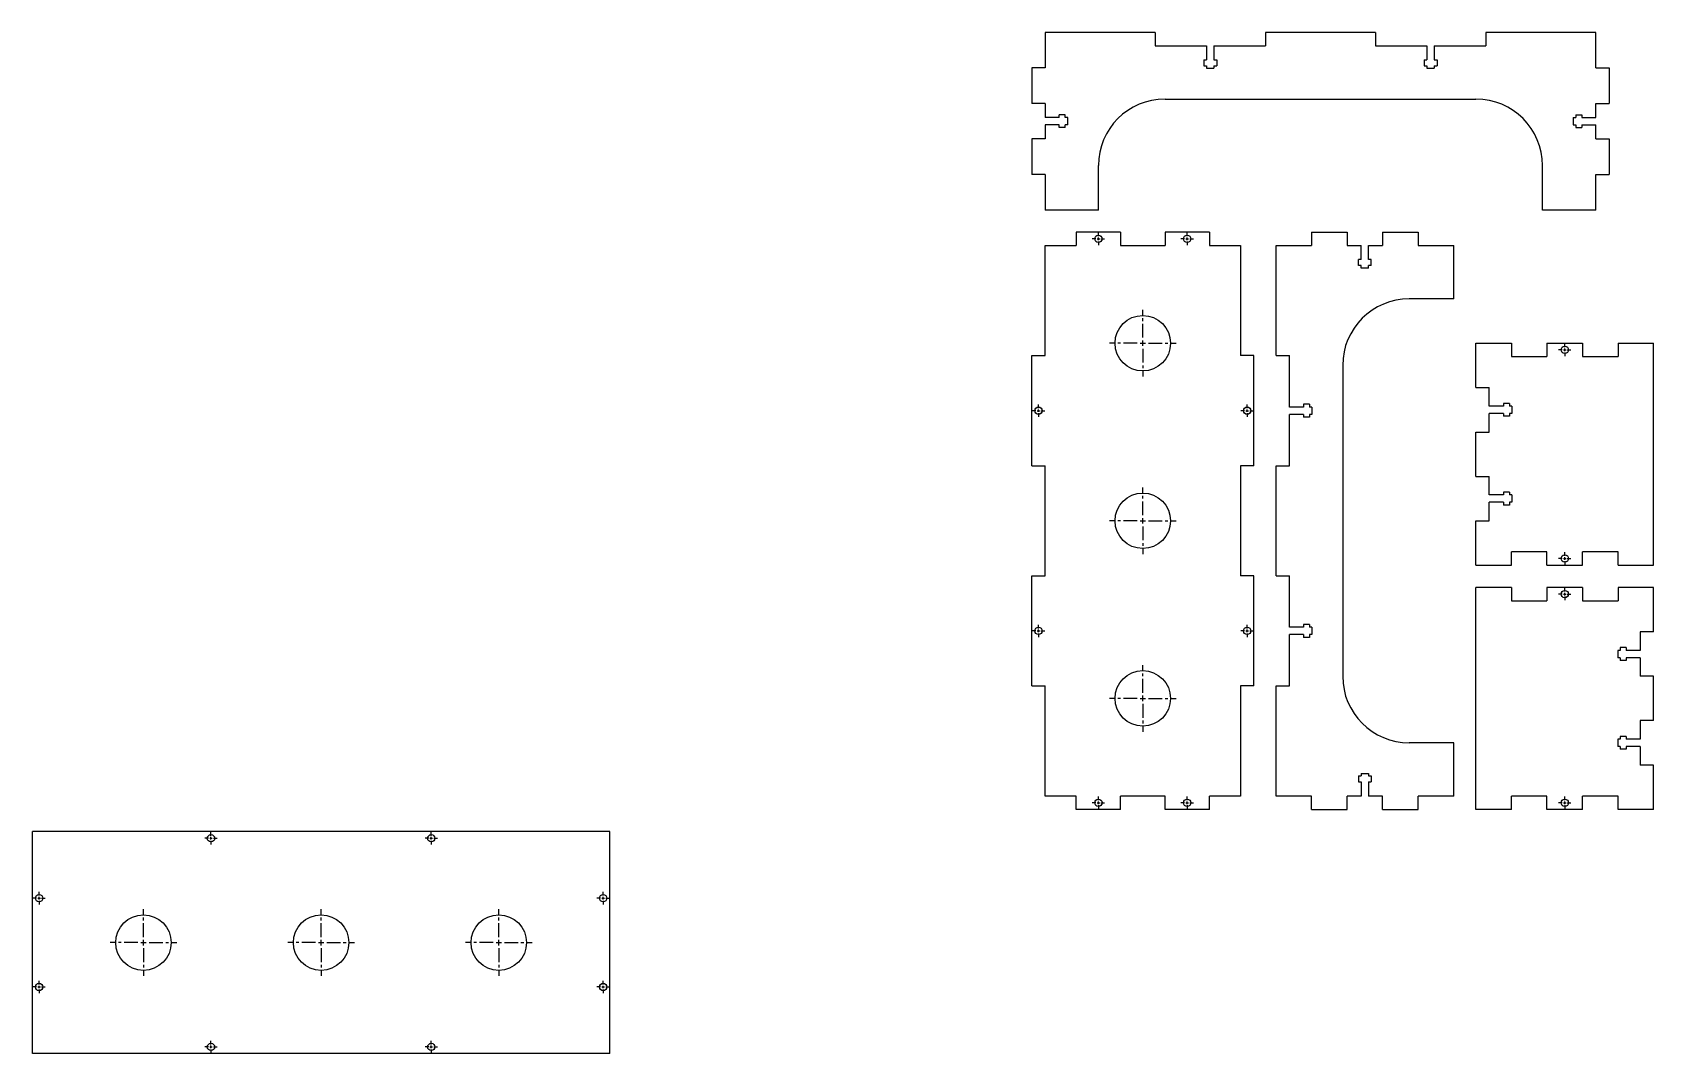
# Model space of a CAD drawing. Extents: x 36 to 766, y 363 to 823.
import ezdxf

# ---------------------------------------------------------------- set-up
doc = ezdxf.new("R2010")
doc.units = 0
doc.header["$LTSCALE"] = 12.7
doc.header["$MEASUREMENT"] = 0
doc.linetypes.add('CENTER', pattern=[0.787402, 0.492126, -0.098425, 0.098425, -0.098425])
doc.layers.add('CENTERMARKS', color=7, linetype='CONTINUOUS')
doc.layers.add('VISIBLE', color=7, linetype='CONTINUOUS')

msp = doc.modelspace()

# ---------------------------------------------------------------- linework, layer by layer
at = {"layer": 'CENTERMARKS', "linetype": 'CENTER'}
for p, q in [((516.5, 730.88), (516.5, 732.53)), ((556.5, 730.88), (556.5, 732.53)), ((515.35, 729.72), (513.7, 729.72)), ((516.5, 728.57), (516.5, 726.92)), ((517.65, 729.72), (519.3, 729.72)), ((555.35, 729.72), (553.69, 729.72)), ((556.5, 728.57), (556.5, 726.92)), ((557.65, 729.72), (559.31, 729.72)), ((536.5, 685.22), (536.5, 697.72)), ((534, 682.72), (521.5, 682.72)), ((536.5, 680.22), (536.5, 667.72)), ((539, 682.72), (551.5, 682.72)), ((725.35, 679.72), (723.7, 679.72)), ((726.5, 680.88), (726.5, 682.53)), ((727.65, 679.72), (729.3, 679.72)), ((726.5, 678.57), (726.5, 676.92)), ((488.35, 652.32), (486.7, 652.32)), ((489.5, 653.48), (489.5, 655.13)), ((489.5, 651.17), (489.5, 649.52)), ((490.65, 652.32), (492.31, 652.32)), ((582.35, 652.32), (580.69, 652.32)), ((583.5, 653.48), (583.5, 655.13)), ((583.5, 651.17), (583.5, 649.52)), ((584.65, 652.32), (586.31, 652.32)), ((536.5, 605.22), (536.5, 617.72)), ((534, 602.72), (521.5, 602.72)), ((536.5, 600.22), (536.5, 587.72)), ((539, 602.72), (551.5, 602.72)), ((725.35, 585.72), (723.7, 585.72)), ((726.5, 586.88), (726.5, 588.53)), ((726.5, 584.57), (726.5, 582.92)), ((727.65, 585.72), (729.3, 585.72)), ((725.35, 569.72), (723.7, 569.72)), ((726.5, 570.88), (726.5, 572.53)), ((727.65, 569.72), (729.3, 569.72)), ((726.5, 568.57), (726.5, 566.92)), ((489.5, 554.28), (489.5, 555.93)), ((583.5, 554.28), (583.5, 555.93)), ((488.35, 553.12), (486.7, 553.12)), ((489.5, 551.97), (489.5, 550.32)), ((490.65, 553.12), (492.31, 553.12)), ((582.35, 553.12), (580.69, 553.12)), ((583.5, 551.97), (583.5, 550.32)), ((584.65, 553.12), (586.31, 553.12)), ((536.5, 525.22), (536.5, 537.72)), ((534, 522.72), (521.5, 522.72)), ((536.5, 520.22), (536.5, 507.72)), ((539, 522.72), (551.5, 522.72)), ((515.35, 475.72), (513.7, 475.72)), ((516.5, 476.88), (516.5, 478.53)), ((516.5, 474.57), (516.5, 472.92)), ((517.65, 475.72), (519.3, 475.72)), ((555.35, 475.72), (553.69, 475.72)), ((556.5, 476.88), (556.5, 478.53)), ((556.5, 474.57), (556.5, 472.92)), ((557.65, 475.72), (559.31, 475.72)), ((725.35, 475.72), (723.7, 475.72)), ((726.5, 476.88), (726.5, 478.53)), ((726.5, 474.57), (726.5, 472.92)), ((727.65, 475.72), (729.3, 475.72)), ((116.9, 460.88), (116.9, 462.53)), ((216.1, 460.88), (216.1, 462.53)), ((115.75, 459.72), (114.1, 459.72)), ((116.9, 458.57), (116.9, 456.92)), ((118.06, 459.72), (119.7, 459.72)), ((214.94, 459.72), (213.29, 459.72)), ((216.1, 458.57), (216.1, 456.92)), ((217.25, 459.72), (218.9, 459.72)), ((38.35, 432.72), (36.7, 432.72)), ((39.5, 433.88), (39.5, 435.53)), ((39.5, 431.57), (39.5, 429.92)), ((40.65, 432.72), (42.3, 432.72)), ((292.35, 432.72), (290.7, 432.72)), ((293.5, 433.88), (293.5, 435.53)), ((293.5, 431.57), (293.5, 429.92)), ((294.65, 432.72), (296.3, 432.72)), ((86.5, 415.22), (86.5, 427.72)), ((166.5, 415.22), (166.5, 427.72)), ((246.5, 415.22), (246.5, 427.72)), ((84, 412.72), (71.5, 412.72)), ((86.5, 410.22), (86.5, 397.72)), ((89, 412.72), (101.5, 412.72)), ((164, 412.72), (151.5, 412.72)), ((166.5, 410.22), (166.5, 397.72)), ((169, 412.72), (181.5, 412.72)), ((244, 412.72), (231.5, 412.72)), ((246.5, 410.22), (246.5, 397.72)), ((249, 412.72), (261.5, 412.72)), ((39.5, 393.88), (39.5, 395.53)), ((293.5, 393.88), (293.5, 395.53)), ((38.35, 392.72), (36.7, 392.72)), ((39.5, 391.57), (39.5, 389.92)), ((40.65, 392.72), (42.3, 392.72)), ((292.35, 392.72), (290.7, 392.72)), ((293.5, 391.57), (293.5, 389.92)), ((294.65, 392.72), (296.3, 392.72)), ((115.75, 365.72), (114.1, 365.72)), ((116.9, 366.88), (116.9, 368.53)), ((118.06, 365.72), (119.7, 365.72)), ((214.94, 365.72), (213.29, 365.72)), ((216.1, 366.88), (216.1, 368.53)), ((217.25, 365.72), (218.9, 365.72)), ((116.9, 364.57), (116.9, 362.92)), ((216.1, 364.57), (216.1, 362.92))]:
    msp.add_line(p, q, dxfattribs=at)
at = {"layer": 'CENTERMARKS', "linetype": 'CONTINUOUS'}
for p, q in [((516.5, 729.15), (516.5, 730.3)), ((556.5, 729.15), (556.5, 730.3)), ((515.92, 729.72), (517.08, 729.72)), ((555.92, 729.72), (557.08, 729.72)), ((535.25, 682.72), (537.75, 682.72)), ((536.5, 681.47), (536.5, 683.97)), ((725.92, 679.72), (727.08, 679.72)), ((726.5, 679.15), (726.5, 680.3)), ((488.92, 652.32), (490.08, 652.32)), ((489.5, 651.75), (489.5, 652.9)), ((582.92, 652.32), (584.08, 652.32)), ((583.5, 651.75), (583.5, 652.9)), ((535.25, 602.72), (537.75, 602.72)), ((536.5, 601.47), (536.5, 603.97)), ((725.92, 585.72), (727.08, 585.72)), ((726.5, 585.15), (726.5, 586.3)), ((725.92, 569.72), (727.08, 569.72)), ((726.5, 569.15), (726.5, 570.3)), ((488.92, 553.12), (490.08, 553.12)), ((489.5, 552.55), (489.5, 553.7)), ((582.92, 553.12), (584.08, 553.12)), ((583.5, 552.55), (583.5, 553.7)), ((535.25, 522.72), (537.75, 522.72)), ((536.5, 521.47), (536.5, 523.97)), ((515.92, 475.72), (517.08, 475.72)), ((516.5, 475.15), (516.5, 476.3)), ((555.92, 475.72), (557.08, 475.72)), ((556.5, 475.15), (556.5, 476.3)), ((725.92, 475.72), (727.08, 475.72)), ((726.5, 475.15), (726.5, 476.3)), ((116.9, 459.15), (116.9, 460.3)), ((216.1, 459.15), (216.1, 460.3)), ((116.32, 459.72), (117.48, 459.72)), ((215.52, 459.72), (216.68, 459.72)), ((38.92, 432.72), (40.08, 432.72)), ((39.5, 432.15), (39.5, 433.3)), ((292.92, 432.72), (294.08, 432.72)), ((293.5, 432.15), (293.5, 433.3)), ((85.25, 412.72), (87.75, 412.72)), ((86.5, 411.47), (86.5, 413.97)), ((165.25, 412.72), (167.75, 412.72)), ((166.5, 411.47), (166.5, 413.97)), ((245.25, 412.72), (247.75, 412.72)), ((246.5, 411.47), (246.5, 413.97)), ((38.92, 392.72), (40.08, 392.72)), ((39.5, 392.15), (39.5, 393.3)), ((292.92, 392.72), (294.08, 392.72)), ((293.5, 392.15), (293.5, 393.3)), ((116.32, 365.72), (117.48, 365.72)), ((116.9, 365.15), (116.9, 366.3)), ((215.52, 365.72), (216.68, 365.72)), ((216.1, 365.15), (216.1, 366.3))]:
    msp.add_line(p, q, dxfattribs=at)
at = {"layer": 'VISIBLE'}
for p, q in [((492.5, 822.72), (492.5, 806.72)), ((542.1, 822.72), (492.5, 822.72)), ((542.1, 822.72), (542.1, 816.72)), ((591.7, 822.72), (591.7, 816.72)), ((641.3, 822.72), (591.7, 822.72)), ((641.3, 822.72), (641.3, 816.72)), ((690.9, 822.72), (690.9, 816.72)), ((740.5, 822.72), (690.9, 822.72)), ((740.5, 806.72), (740.5, 822.72)), ((542.1, 816.72), (565.25, 816.72)), ((564, 810.37), (565.25, 810.37)), ((564, 810.37), (564, 807.67)), ((565.25, 816.72), (565.25, 810.37)), ((568.55, 816.72), (591.7, 816.72)), ((568.55, 816.72), (568.55, 810.37)), ((568.55, 810.37), (569.8, 810.37)), ((569.8, 810.37), (569.8, 807.67)), ((641.3, 816.72), (664.45, 816.72)), ((663.2, 810.37), (664.45, 810.37)), ((663.2, 810.37), (663.2, 807.67)), ((664.45, 816.72), (664.45, 810.37)), ((667.75, 816.72), (667.75, 810.37)), ((667.75, 816.72), (690.9, 816.72)), ((667.75, 810.37), (669, 810.37)), ((669, 810.37), (669, 807.67)), ((486.5, 806.72), (486.5, 790.72)), ((492.5, 806.72), (486.5, 806.72)), ((564, 807.67), (565.25, 807.67)), ((565.25, 807.67), (565.25, 806.55)), ((565.25, 806.55), (568.55, 806.55)), ((568.55, 807.67), (568.55, 806.55)), ((568.55, 807.67), (569.8, 807.67)), ((663.2, 807.67), (664.45, 807.67)), ((664.45, 807.67), (664.45, 806.55)), ((664.45, 806.55), (667.75, 806.55)), ((667.75, 807.67), (667.75, 806.55)), ((667.75, 807.67), (669, 807.67)), ((740.5, 806.72), (746.5, 806.72)), ((746.5, 806.72), (746.5, 790.72)), ((492.5, 790.72), (486.5, 790.72)), ((492.5, 790.72), (492.5, 784.37)), ((546.5, 792.72), (686.5, 792.72)), ((740.5, 790.72), (746.5, 790.72)), ((740.5, 784.37), (740.5, 790.72)), ((498.85, 784.37), (492.5, 784.37)), ((498.85, 784.37), (498.85, 785.62)), ((501.55, 785.62), (498.85, 785.62)), ((501.55, 784.37), (501.55, 785.62)), ((502.68, 784.37), (501.55, 784.37)), ((502.68, 781.07), (502.68, 784.37)), ((730.33, 784.37), (731.45, 784.37)), ((730.33, 784.37), (730.33, 781.07)), ((731.45, 785.62), (731.45, 784.37)), ((731.45, 785.62), (734.15, 785.62)), ((734.15, 785.62), (734.15, 784.37)), ((734.15, 784.37), (740.5, 784.37)), ((486.5, 774.72), (486.5, 758.72)), ((492.5, 774.72), (486.5, 774.72)), ((492.5, 781.07), (492.5, 774.72)), ((498.85, 781.07), (492.5, 781.07)), ((498.85, 779.82), (498.85, 781.07)), ((501.55, 779.82), (498.85, 779.82)), ((502.68, 781.07), (501.55, 781.07)), ((501.55, 779.82), (501.55, 781.07)), ((730.33, 781.07), (731.45, 781.07)), ((731.45, 781.07), (731.45, 779.82)), ((731.45, 779.82), (734.15, 779.82)), ((734.15, 781.07), (740.5, 781.07)), ((734.15, 781.07), (734.15, 779.82)), ((740.5, 774.72), (740.5, 781.07)), ((740.5, 774.72), (746.5, 774.72)), ((746.5, 774.72), (746.5, 758.72)), ((516.5, 742.72), (516.5, 762.72)), ((716.5, 742.72), (716.5, 762.72)), ((492.5, 758.72), (486.5, 758.72)), ((492.5, 758.72), (492.5, 742.72)), ((740.5, 758.72), (746.5, 758.72)), ((740.5, 742.72), (740.5, 758.72)), ((516.5, 742.72), (492.5, 742.72)), ((740.5, 742.72), (716.5, 742.72)), ((506.5, 732.72), (506.5, 726.72)), ((526.5, 732.72), (506.5, 732.72)), ((526.5, 732.72), (526.5, 726.72)), ((546.5, 732.72), (546.5, 726.72)), ((566.5, 732.72), (546.5, 732.72)), ((566.5, 732.72), (566.5, 726.72)), ((612.5, 732.72), (612.5, 726.72)), ((612.5, 732.72), (628.5, 732.72)), ((628.5, 732.72), (628.5, 726.72)), ((644.5, 732.72), (644.5, 726.72)), ((644.5, 732.72), (660.5, 732.72)), ((660.5, 732.72), (660.5, 726.72)), ((492.5, 677.12), (492.5, 726.72)), ((492.5, 726.72), (506.5, 726.72)), ((526.5, 726.72), (546.5, 726.72)), ((566.5, 726.72), (580.5, 726.72)), ((580.5, 726.72), (580.5, 677.12)), ((596.5, 677.12), (596.5, 726.72)), ((596.5, 726.72), (612.5, 726.72)), ((628.5, 726.72), (634.85, 726.72)), ((634.85, 720.37), (634.85, 726.72)), ((638.15, 726.72), (644.5, 726.72)), ((638.15, 720.37), (638.15, 726.72)), ((660.5, 726.72), (676.5, 726.72)), ((676.5, 702.72), (676.5, 726.72)), ((634.85, 720.37), (633.6, 720.37)), ((633.6, 717.67), (633.6, 720.37)), ((634.85, 717.67), (633.6, 717.67)), ((634.85, 716.55), (634.85, 717.67)), ((638.15, 716.55), (634.85, 716.55)), ((639.4, 720.37), (638.15, 720.37)), ((638.15, 716.55), (638.15, 717.67)), ((639.4, 717.67), (638.15, 717.67)), ((639.4, 717.67), (639.4, 720.37)), ((676.5, 702.72), (656.5, 702.72)), ((686.5, 662.72), (686.5, 682.72)), ((686.5, 682.72), (702.5, 682.72)), ((702.5, 682.72), (702.5, 676.72)), ((718.5, 682.72), (718.5, 676.72)), ((718.5, 682.72), (734.5, 682.72)), ((734.5, 682.72), (734.5, 676.72)), ((750.5, 682.72), (766.5, 682.72)), ((750.5, 682.72), (750.5, 676.72)), ((766.5, 582.72), (766.5, 682.72)), ((486.5, 677.12), (492.5, 677.12)), ((486.5, 627.52), (486.5, 677.12)), ((586.5, 677.12), (580.5, 677.12)), ((586.5, 627.52), (586.5, 677.12)), ((596.5, 677.12), (602.5, 677.12)), ((602.5, 653.97), (602.5, 677.12)), ((626.5, 672.72), (626.5, 532.72)), ((702.5, 676.72), (718.5, 676.72)), ((734.5, 676.72), (750.5, 676.72)), ((686.5, 662.72), (692.5, 662.72)), ((692.5, 654.37), (692.5, 662.72)), ((608.85, 653.97), (602.5, 653.97)), ((602.5, 627.52), (602.5, 650.67)), ((608.85, 650.67), (602.5, 650.67)), ((611.55, 655.22), (608.85, 655.22)), ((608.85, 655.22), (608.85, 653.97)), ((608.85, 650.67), (608.85, 649.42)), ((611.55, 655.22), (611.55, 653.97)), ((612.67, 653.97), (611.55, 653.97)), ((611.55, 650.67), (611.55, 649.42)), ((612.67, 650.67), (611.55, 650.67)), ((612.67, 653.97), (612.67, 650.67)), ((698.85, 654.37), (692.5, 654.37)), ((692.5, 642.72), (692.5, 651.07)), ((698.85, 651.07), (692.5, 651.07)), ((701.55, 655.62), (698.85, 655.62)), ((698.85, 655.62), (698.85, 654.37)), ((698.85, 651.07), (698.85, 649.82)), ((701.55, 649.82), (698.85, 649.82)), ((701.55, 655.62), (701.55, 654.37)), ((702.68, 654.37), (701.55, 654.37)), ((701.55, 651.07), (701.55, 649.82)), ((702.68, 651.07), (701.55, 651.07)), ((702.68, 654.37), (702.68, 651.07)), ((611.55, 649.42), (608.85, 649.42)), ((686.5, 622.72), (686.5, 642.72)), ((686.5, 642.72), (692.5, 642.72)), ((486.5, 627.52), (492.5, 627.52)), ((492.5, 577.92), (492.5, 627.52)), ((586.5, 627.52), (580.5, 627.52)), ((580.5, 627.52), (580.5, 577.92)), ((596.5, 577.92), (596.5, 627.52)), ((596.5, 627.52), (602.5, 627.52)), ((686.5, 622.72), (692.5, 622.72)), ((692.5, 614.37), (692.5, 622.72)), ((698.85, 614.37), (692.5, 614.37)), ((701.55, 615.62), (698.85, 615.62)), ((698.85, 615.62), (698.85, 614.37)), ((701.55, 615.62), (701.55, 614.37)), ((702.68, 614.37), (701.55, 614.37)), ((702.68, 614.37), (702.68, 611.07)), ((692.5, 602.72), (692.5, 611.07)), ((698.85, 611.07), (692.5, 611.07)), ((698.85, 611.07), (698.85, 609.82)), ((701.55, 609.82), (698.85, 609.82)), ((701.55, 611.07), (701.55, 609.82)), ((702.68, 611.07), (701.55, 611.07)), ((686.5, 602.72), (692.5, 602.72)), ((686.5, 582.72), (686.5, 602.72)), ((718.5, 588.72), (702.5, 588.72)), ((702.5, 582.72), (702.5, 588.72)), ((718.5, 582.72), (718.5, 588.72)), ((750.5, 588.72), (734.5, 588.72)), ((734.5, 582.72), (734.5, 588.72)), ((750.5, 582.72), (750.5, 588.72)), ((486.5, 577.92), (492.5, 577.92)), ((486.5, 528.32), (486.5, 577.92)), ((586.5, 577.92), (580.5, 577.92)), ((586.5, 528.32), (586.5, 577.92)), ((596.5, 577.92), (602.5, 577.92)), ((602.5, 554.77), (602.5, 577.92)), ((686.5, 582.72), (702.5, 582.72)), ((718.5, 582.72), (734.5, 582.72)), ((750.5, 582.72), (766.5, 582.72)), ((702.5, 572.72), (686.5, 572.72)), ((686.5, 472.72), (686.5, 572.72)), ((702.5, 572.72), (702.5, 566.72)), ((718.5, 572.72), (718.5, 566.72)), ((734.5, 572.72), (718.5, 572.72)), ((734.5, 572.72), (734.5, 566.72)), ((750.5, 572.72), (750.5, 566.72)), ((766.5, 572.72), (750.5, 572.72)), ((766.5, 552.72), (766.5, 572.72)), ((702.5, 566.72), (718.5, 566.72)), ((734.5, 566.72), (750.5, 566.72)), ((611.55, 556.02), (608.85, 556.02)), ((608.85, 556.02), (608.85, 554.77)), ((611.55, 556.02), (611.55, 554.77)), ((608.85, 554.77), (602.5, 554.77)), ((608.85, 551.47), (602.5, 551.47)), ((602.5, 528.32), (602.5, 551.47)), ((608.85, 551.47), (608.85, 550.22)), ((611.55, 550.22), (608.85, 550.22)), ((612.67, 554.77), (611.55, 554.77)), ((612.67, 551.47), (611.55, 551.47)), ((611.55, 551.47), (611.55, 550.22)), ((612.67, 554.77), (612.67, 551.47)), ((760.5, 552.72), (760.5, 544.37)), ((766.5, 552.72), (760.5, 552.72)), ((751.45, 544.37), (750.33, 544.37)), ((750.33, 544.37), (750.33, 541.07)), ((751.45, 541.07), (750.33, 541.07)), ((754.15, 545.62), (751.45, 545.62)), ((751.45, 545.62), (751.45, 544.37)), ((751.45, 541.07), (751.45, 539.82)), ((754.15, 545.62), (754.15, 544.37)), ((760.5, 544.37), (754.15, 544.37)), ((754.15, 541.07), (754.15, 539.82)), ((760.5, 541.07), (754.15, 541.07)), ((760.5, 541.07), (760.5, 532.72)), ((754.15, 539.82), (751.45, 539.82)), ((486.5, 528.32), (492.5, 528.32)), ((492.5, 478.72), (492.5, 528.32)), ((586.5, 528.32), (580.5, 528.32)), ((580.5, 528.32), (580.5, 478.72)), ((596.5, 478.72), (596.5, 528.32)), ((596.5, 528.32), (602.5, 528.32)), ((766.5, 532.72), (760.5, 532.72)), ((766.5, 512.72), (766.5, 532.72)), ((766.5, 512.72), (760.5, 512.72)), ((760.5, 512.72), (760.5, 504.37)), ((750.33, 504.37), (750.33, 501.07)), ((751.45, 504.37), (750.33, 504.37)), ((754.15, 505.62), (751.45, 505.62)), ((751.45, 505.62), (751.45, 504.37)), ((754.15, 505.62), (754.15, 504.37)), ((760.5, 504.37), (754.15, 504.37)), ((676.5, 502.72), (656.5, 502.72)), ((676.5, 478.72), (676.5, 502.72)), ((751.45, 501.07), (750.33, 501.07)), ((751.45, 501.07), (751.45, 499.82)), ((754.15, 499.82), (751.45, 499.82)), ((754.15, 501.07), (754.15, 499.82)), ((760.5, 501.07), (754.15, 501.07)), ((760.5, 501.07), (760.5, 492.72)), ((766.5, 492.72), (760.5, 492.72)), ((766.5, 472.72), (766.5, 492.72)), ((633.6, 487.77), (634.85, 487.77)), ((633.6, 487.77), (633.6, 485.07)), ((633.6, 485.07), (634.85, 485.07)), ((634.85, 488.9), (638.15, 488.9)), ((634.85, 488.9), (634.85, 487.77)), ((634.85, 485.07), (634.85, 478.72)), ((638.15, 488.9), (638.15, 487.77)), ((638.15, 487.77), (639.4, 487.77)), ((638.15, 485.07), (638.15, 478.72)), ((638.15, 485.07), (639.4, 485.07)), ((639.4, 487.77), (639.4, 485.07)), ((506.5, 478.72), (492.5, 478.72)), ((506.5, 472.72), (506.5, 478.72)), ((546.5, 478.72), (526.5, 478.72)), ((526.5, 472.72), (526.5, 478.72)), ((546.5, 472.72), (546.5, 478.72)), ((580.5, 478.72), (566.5, 478.72)), ((566.5, 472.72), (566.5, 478.72)), ((612.5, 478.72), (596.5, 478.72)), ((612.5, 472.72), (612.5, 478.72)), ((628.5, 472.72), (628.5, 478.72)), ((634.85, 478.72), (628.5, 478.72)), ((644.5, 478.72), (638.15, 478.72)), ((644.5, 472.72), (644.5, 478.72)), ((676.5, 478.72), (660.5, 478.72)), ((660.5, 472.72), (660.5, 478.72)), ((702.5, 472.72), (702.5, 478.72)), ((718.5, 478.72), (702.5, 478.72)), ((718.5, 472.72), (718.5, 478.72)), ((750.5, 478.72), (734.5, 478.72)), ((734.5, 472.72), (734.5, 478.72)), ((750.5, 472.72), (750.5, 478.72)), ((526.5, 472.72), (506.5, 472.72)), ((566.5, 472.72), (546.5, 472.72)), ((612.5, 472.72), (628.5, 472.72)), ((644.5, 472.72), (660.5, 472.72)), ((702.5, 472.72), (686.5, 472.72)), ((734.5, 472.72), (718.5, 472.72)), ((766.5, 472.72), (750.5, 472.72)), ((36.5, 362.72), (36.5, 462.72)), ((296.5, 462.72), (36.5, 462.72)), ((296.5, 362.72), (296.5, 462.72)), ((296.5, 362.72), (36.5, 362.72))]:
    msp.add_line(p, q, dxfattribs=at)
for centre, radius in [((516.5, 729.72), 1.65), ((556.5, 729.72), 1.65), ((536.5, 682.72), 12.5), ((726.5, 679.72), 1.65), ((489.5, 652.32), 1.65), ((583.5, 652.32), 1.65), ((536.5, 602.72), 12.5), ((726.5, 585.72), 1.65), ((726.5, 569.72), 1.65), ((489.5, 553.12), 1.65), ((583.5, 553.12), 1.65), ((536.5, 522.72), 12.5), ((516.5, 475.72), 1.65), ((556.5, 475.72), 1.65), ((726.5, 475.72), 1.65), ((116.9, 459.72), 1.65), ((216.1, 459.72), 1.65), ((39.5, 432.72), 1.65), ((293.5, 432.72), 1.65), ((86.5, 412.72), 12.5), ((166.5, 412.72), 12.5), ((246.5, 412.72), 12.5), ((39.5, 392.72), 1.65), ((293.5, 392.72), 1.65), ((116.9, 365.72), 1.65), ((216.1, 365.72), 1.65)]:
    msp.add_circle(centre, radius, dxfattribs=at)
for centre, start, end in [((546.5, 762.72), 90, 180), ((686.5, 762.72), 0, 90), ((656.5, 672.72), 90, 180), ((656.5, 532.72), 180, 270)]:
    msp.add_arc(centre, 30, start, end, dxfattribs=at)

doc.saveas('drawing.dxf')
